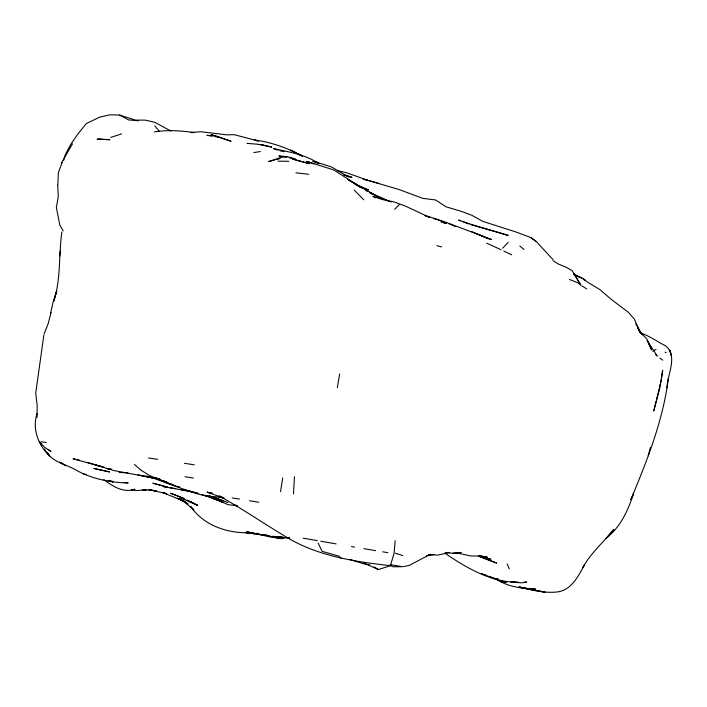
<?xml version="1.0" encoding="UTF-8"?>
<svg xmlns="http://www.w3.org/2000/svg" width="707" height="707" viewBox="0 0 707 707"><rect width="100%" height="100%" fill="white"/><g stroke="black" fill="none" stroke-linecap="round" stroke-linejoin="round"><path stroke-width="1.06" d="M37.029 417.501L37.162 405.518L35.73 393.057L43.878 334.906M57.859 184.801L58.354 172.694L62.181 162.451M293.476 493.928L294.474 476.73M395.186 540.687L394.055 553.395L390.414 565.68L378.36 569.595L363.725 562.949M61.845 232.082C58.593 255.147 61.138 278.885 53.688 301.27L56.763 291.037L53.158 301.774L50.63 312.98M668.274 378.872C662.998 420.939 646.958 460.708 630.847 499.646L633.675 493.194C628.214 510.127 620.569 527.122 606.12 538.31L613.87 529.393C603.592 542.189 590.858 552.909 582.824 567.491L584.548 564.707C578.344 575.993 571.583 590.221 557.231 591.962C545.901 593.155 534.695 590.884 523.763 588.118L545.097 592.174L518.823 587.066M661.434 379.191L662.698 370.247L659.658 388.594L653.772 411.032L656.034 401.231M59.627 255.978L60.395 250.87M280.555 491.719L282.703 477.914M337.31 387.683L339.625 374.003M666.931 387.843C667.346 374.683 678.101 356.142 665.773 345.944C657.563 341.799 650.042 336.32 641.32 333.2M661.292 380.18L656.564 399.287M63.71 160.348L64.964 155.407L70.532 144.723L77.505 134.516L86.325 123.592L99.669 117.141L109.894 114.808L119.651 115.055L135.364 120.11L145.235 120.128L154.736 122.267L170.917 131.042M648.195 455.856L650.387 447.425M51.09 312.547L48.129 323.797L44.205 333.828M37.047 413.604C31.956 428.751 38.319 445.507 49.711 455.935L47.334 452.418M72.521 143.786L61.429 162.955M508.253 242.28L502.686 248.175M394.63 209.405L399.296 204.615M652.791 351.167L656.087 349.399M430.457 554.208L409.247 565.423L403.352 566.643M285.319 537.55L282.862 538.619L277.224 538.487L273.406 536.878M110.69 137.45L121.498 133.906M274.864 159.95L268.607 161.594L281.024 157.414L287.36 156.654L295.287 158.987L289.287 157.794M276.941 159.402L280.069 158.58M285.283 157.201L287.36 156.654L278.92 155.973L282.031 156.521M449.519 552.512L437.854 555.092L428.804 554.633M154.312 131.926C167.462 129.726 181.098 130.698 194.222 132.607L190.369 132.483L201.009 131.749L226.549 134.825L234.238 134.684L258.285 140.993M426.613 555.737L434.222 554.465M253.848 152.553L260.37 151.563M452.993 553.254L461.044 552.494L452.993 553.254L445.322 552.476M146.208 489.624L142.505 489.951L151.519 490.137L156.724 491.179L149.15 489.677L166.808 493.778L163.131 492.337M146.093 489.783L136.84 490.578L131.378 489.748L134.966 489.279C123.469 493.221 112.599 486.275 103.796 479.585M390.414 565.68C352.97 561.499 314.465 555.587 282.243 534.51L281.43 534.068C260.653 521.43 240.513 507.82 219.258 495.978L223.165 497.657M221.459 497.251L207.425 496.279L196.749 493.725L176.043 486.487L149.84 475.67L141.064 470.252M124.467 472.523L119.138 472.479L127.843 472.78M524.532 582.055L526.688 582.073L521.2 582.851L510.94 581.949L518.531 582.347C491.215 582.321 466.912 568.198 445.03 553.298M278.01 161.169L288.845 161.293M256.217 533.432L258.302 533.493M276.64 537.055L283.242 537.355L280.069 536.984M253.115 533.078L248.007 532.15M264.047 534.846L267.131 535.031M289.136 538.071L272.548 536.33L277.922 536.799M519.512 587.181L525.937 588.516L535.844 589.178L528.474 588.604M246.831 532.539L254.131 533.29M247.636 143.397L247.079 143.353L258.258 144.299M263.013 534.784L254.856 534.085L246.999 531.973M138.263 120.773L128.506 119.907L119.651 115.055M249.253 533.122L245.824 532.61L254.82 533.776M124.07 482.536L128.17 482.934C110.84 482.687 92.953 479.09 77.567 470.924C67.289 464.508 53.122 462.749 46.123 451.702M110.813 481.131L112.846 481.361M295.933 172.808L308.659 174.293M236.235 505.629L227.99 504.657L209.97 496.438L213.576 497.755L205.171 495.271M525.937 588.516C516.269 587.411 506.468 585.617 498.179 580.173L501.661 582.091M497.799 578.883L493.795 578.379L481.423 573.739L486.275 575.321M369.858 564.866L365.174 564.266L349.974 559.476M83.329 473.999L86.395 474.406M497.914 578.953L493.795 578.379L489.995 576.726M234.91 505.205L236.942 505.487M41.006 441.751L46.344 442.511M287.316 537.727L289.181 538M148.62 457.977L157.696 459.356M184.509 463.324L194.222 464.808M184.942 476.748L193.435 478.047M382.743 551.84L387.851 552.635M212.091 136.142L206.904 135.32L214.91 135.903L231.048 141.232L211.022 134.533L219.356 137.291L215.202 136.637M232.311 497.967L239.514 499.098M258.78 502.262L249.421 500.75M175.751 488.599L163.414 486.619L190.855 491.568L185.711 490.207L197.942 493.415M286.529 537.629L289.773 538.16M268.05 535.773L246.849 531.964M181.867 489.606L183.891 489.942M375.585 550.656L363.822 548.659M273.618 537.62L258.55 534.421M390.246 564.637L402.371 566.687L393.419 566.802L389.628 565.308M336.099 543.886L320.81 541.244M351.414 546.538L354.507 547.068M520.361 587.217L522.385 587.561M524.417 587.906L527.457 588.427M303.109 538.16L317.319 540.643M480.407 555.976L487.459 557.222L481.591 556.179L470.641 555.914L456.598 552.892M137.953 474.812L155.734 478.462M142.08 475.961L155.602 478.445M180.912 489.509L182.989 489.889M148.93 489.624L151.519 490.137M246.867 531.938L251.126 532.786C228.069 533.538 204.226 526.114 190.607 506.415L193.762 509.774L182.141 500.043M180.851 489.544L190.97 491.568L184.987 490.313M166.516 482.147L153.905 477.358L159.8 479.143L113.933 470.588L94.862 464.738L104.309 467.283M523.436 587.994L519.212 587.102M223.023 497.755L207.169 492.213L212.18 493.292M207.169 492.213L212.454 493.353M193.373 492.187L189.98 491.453L195.309 492.629M79.272 460.142L72.998 458.746L101.119 466.523L87.924 462.572M220.195 500.529L215.228 499.425L210.059 497.268L223.385 502.615L208.901 496.022M223.986 498.232L218.834 496.809M511.727 581.481L513.706 581.941M179.658 486.973C168.027 484.649 157.528 478.825 146.013 476.005M436.838 245.709L441.751 246.876M486.478 238.286L491.498 239.496L443.457 221.344L433.471 218.56M337.23 170.537L346.837 172.826L367.932 180.382L398.783 189.441L422.715 198.322L435.698 200.001L446.037 206.806L461.088 211.278L471.993 215.343L482.66 221.326L516.419 232.135L530.586 237.499L536.286 241.555L553.042 259.655M279.945 150.715L284.152 151.766M209.139 495.969L215.715 497.94L210.182 496.022M194.973 492.523L197.969 493.274M233.787 505.152L237.49 506.097L234.547 505.24M153.887 477.579L159.8 479.143M258.205 141.02L254.405 139.995C271.241 142.027 287.378 148.134 302.402 155.84M367.932 180.382L363.027 179.065L378.758 183.343M479.461 556.029L490.888 559.308L480.848 556.056M109.797 481.016L112.961 481.927L108.056 480.371M184.925 499.071L180.135 497.666L197.571 505.319L190.395 501.696M441.177 222.078L446.276 223.58L437.209 219.25L424.783 215.511L429.529 217.341L405.509 206.161L393.976 201.902L381.86 199.436L372.881 196.352L375.594 197.854M146.985 476.297L151.837 477.738M470.835 224.667L508.262 235.466C491.754 230.031 474.874 226.125 458.56 220.054L460.602 220.831M395.337 553.272L402.707 555.508M343.575 174.717L351.98 177.36L344.229 174.921M202.025 494.653L210.103 497.26L204.959 495.413M165.42 481.75L168.346 482.731M277.957 150.123L273.273 148.497C288.615 152.014 304.372 154.223 317.929 162.99M314.032 163.953L306.697 161.382L333.784 169.954L358.502 185.764L347.685 179.445L363.442 188.583L357.998 185.817M312.538 161.284L317.69 163.14M359.501 186.639L368.541 189.953L354.56 183.917M499.107 580.686L488.979 576.355M223.173 500.777L215.662 497.958L227.919 502.562M379.35 197.191L391.148 202.025M463.659 222.007L468.768 223.96M170.555 483.765L173.498 484.94M569.462 279.442L578.017 282.88L580.73 284.974L572.228 270.772L566.899 267.555M163.326 492.823L185.543 501.855L177.537 498.214L188.089 504.029L184.686 501.749M566.554 267.405L558.344 264.02L552.98 260.715M665.075 352.174L666.215 352.652M575.312 275.739L577.248 276.552L573.492 274.396M471.587 231.569L487.485 238.303L475.687 233.319M270.074 536.215L271.161 536.675L268.245 535.464M448.989 223.757L455.644 226.664M486.637 243.137L501.086 249.765M574.19 274.263L582.692 278.284L587.614 282.164L600.128 289.755L611.414 299.503L628.346 312.308L634.382 319.14L640.038 332.405L637.564 327.756M319.113 163.573L315.64 161.912L331.716 167.038L348.913 177.28M503.764 251.029L511.718 254.847M186.878 500.026L197.571 505.319M188.539 500.856L193.055 503.092M388.32 200.982L369.381 192.277L380.463 198.26L355.648 184.067L360.888 187.611M302.101 156.026L290.612 150.202L302.189 156.035M578.565 276.817L573.837 274.387L581.384 278.204M583.284 279.238L585.175 280.211L583.284 279.212M369.841 192.834L372.465 194.275M577.248 276.552L574.561 275.032L576.505 276.499L573.881 273.618L580.73 284.974M365.36 190.271L367.163 191.314M581.728 285.822L586.66 288.845M59.635 462.042L65.565 465.71L61.12 462.74M374.206 566.908L378.36 569.595M659.719 358.096L662.795 360.181M536.286 241.555L531.134 237.746M41.678 443.934L39.159 441.884L44.7 447.416L50.922 451.481L48.403 449.422M519.804 245.992L524.064 249.5M655.681 354.755L657.245 356.054L647.099 340.456L651.651 349.974L646.905 339.077L641.169 333.015M134.498 464.499L140.675 469.908M640.949 333.333L642.46 334.791L641.161 333.174M341.145 558.265L339.095 556.223L322.118 551.336L318.15 543.135M354.198 190.068L363.752 199.781M154.78 125.793L159.508 131.546M638.562 329.93L639.862 331.548M640.224 332.069L642.283 334.658L635.734 323.921M44.461 449.042L45.504 450.836M63.135 230.959L59.839 225.118L56.366 207.593L58.292 196.431L57.682 185.119M507.149 563.93L509.314 568.817M670.996 353.995L669.821 350.08L670.846 355.091M99.784 139.067L97.071 139.182L109.815 139.712L99.784 139.067M262.933 144.935L258.7 144.361L271.762 147.118L262.933 144.935M111.423 469.28L107.208 468.626L111.503 469.315M109.461 471.914L93.996 468.485L109.461 471.914M506.168 582.356L497.737 580.173L506.168 582.356M158.227 484.613L152.853 483.19L167.206 487.105L158.227 484.613M309.339 163.671L292.415 159.013L309.339 163.671M175.513 495.041L170.652 493.256L183.847 498.453L175.513 495.041M496.482 563.037L478.551 556.126L496.482 563.037M166.56 482.139L163.688 481.034L166.631 482.209"/></g></svg>
